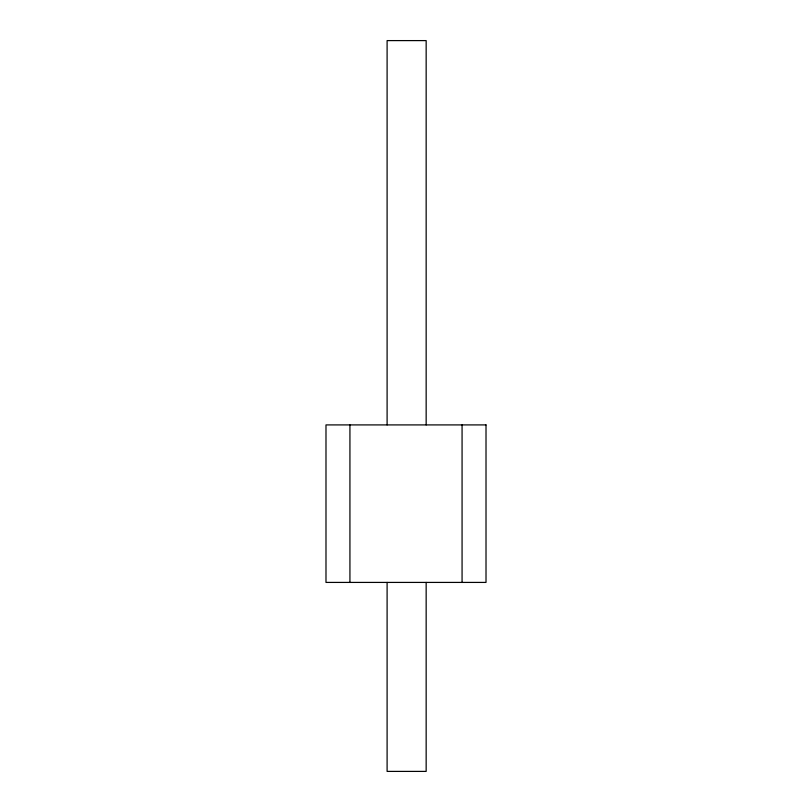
<?xml version="1.0" encoding="UTF-8"?>
<svg xmlns="http://www.w3.org/2000/svg" width="812" height="812" viewBox="0 0 812 812"><rect width="100%" height="100%" fill="white"/><g stroke="black" fill="none" stroke-linecap="round" stroke-linejoin="round"><path stroke-width="1.22" d="M462.069 424.909L462.069 582.417M426.158 424.909L426.158 40.6L387.101 40.6L387.101 424.909M426.158 582.417L426.158 771.4L387.101 771.4L387.101 582.417M349.931 424.909L349.931 582.417M486.012 424.909L325.988 424.909L325.988 582.417L486.012 582.417L486.012 424.909"/></g></svg>
